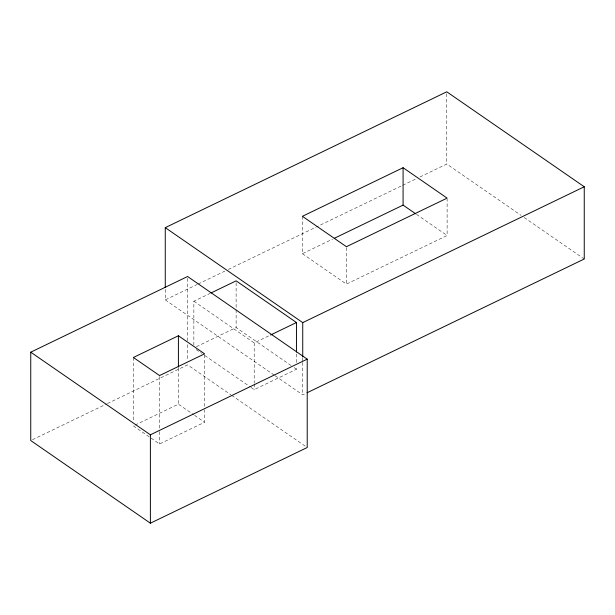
<?xml version="1.0" encoding="UTF-8"?>
<svg xmlns="http://www.w3.org/2000/svg" width="615" height="615" viewBox="0 0 615 615"><rect width="100%" height="100%" fill="white"/><g stroke="black" fill="none" stroke-linecap="round" stroke-linejoin="round"><path stroke-width="0.46" stroke-dasharray="3.08 2.31" d="M165.266 289.427L165.266 299.882L197.215 284.468M198.076 284.053L224.844 271.13M228.303 269.462L401.872 185.707M402.733 185.292L416.547 178.619M420.007 176.959L446.774 164.036L521.043 215.335M193.863 345.1L193.863 301.235L210.253 293.332M302.403 216.303L302.403 253.695L332.523 239.158M196.454 346.706L236.122 327.564L290.972 365.456M302.403 253.695L346.422 284.099L447.113 235.514L447.113 199.076M32.472 439.725L106.579 403.963M107.441 403.548L187.583 364.88L230.871 394.776M193.863 301.235L254.203 342.916L269.724 335.421M135.085 425.08L178.404 404.17L193.802 414.81M251.066 387.465L254.203 389.633L296.453 369.238L296.453 366.379M151.09 438.126L159.562 443.976L204.58 422.251L204.58 409.898M275.089 375.742L302.741 394.845L306.193 393.177M524.203 217.518L584.25 259M416.455 214.335L447.113 235.514M294.101 367.616L296.453 369.238M165.266 299.882L274.298 375.196M196.216 349.581L201.705 353.371M204.833 355.532L250.282 386.927M231.655 395.322L305.64 446.429M194.571 415.34L204.58 422.251M133.386 425.895L150.321 437.596M446.774 93.711L446.774 164.036M346.422 247.668L346.422 284.099M302.741 357.776L302.741 361.582M302.741 362.535L302.741 394.845M296.453 353.986L296.453 362.566M254.203 342.916L254.203 382.961M254.203 383.914L254.203 389.633M236.122 282.754L236.122 327.564M204.58 354.786L204.58 408.952M187.583 278.418L187.583 340.864M187.583 344.707L187.583 360.075M178.404 368.062L178.404 404.17M159.562 376.511L159.562 430.677M159.562 431.622L159.562 443.976M133.386 357.484L133.386 421.144"/><path stroke-width="0.92" d="M165.266 287.528L165.266 227.65L446.774 91.804L584.25 186.768L584.25 259L307.054 392.762M403.086 167.71L302.403 216.303L346.422 246.707L447.113 198.122L403.086 167.71L403.086 205.11L415.671 213.797M30.75 352.18L187.583 276.504L307.216 359.137L307.216 447.512L150.383 523.196L30.75 440.563L30.75 352.18L150.383 434.813L150.383 523.196M211.114 292.917L236.122 280.847L296.453 322.521L296.453 352.08M334.245 238.328L403.086 205.11M178.404 335.759L133.386 357.484L159.562 375.557L204.58 353.833L178.404 335.759L178.404 367.117M270.585 335.006L296.453 322.521M165.266 227.65L302.741 322.614L584.25 186.768M150.383 434.813L307.216 359.137M302.741 322.614L302.741 356.831"/></g></svg>
